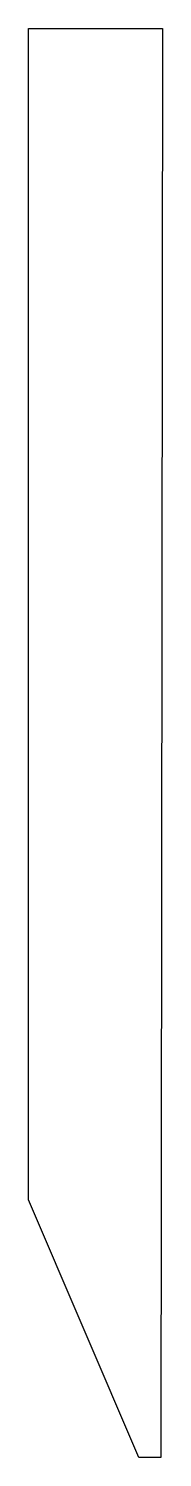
# Model space of a CAD drawing. Extents: x 0 to 37, y 0 to 397.
import ezdxf

# ---------------------------------------------------------------- set-up
doc = ezdxf.new("R2010")
doc.units = 0

msp = doc.modelspace()

# ---------------------------------------------------------------- linework, layer by layer
msp.add_polyline3d([(36.8, 0, 0), (30.6, 0, 0), (0, 71.6, 0), (0, 397, 0), (37.2, 397, 0), (36.8, 0, 0)])

doc.saveas('drawing.dxf')
